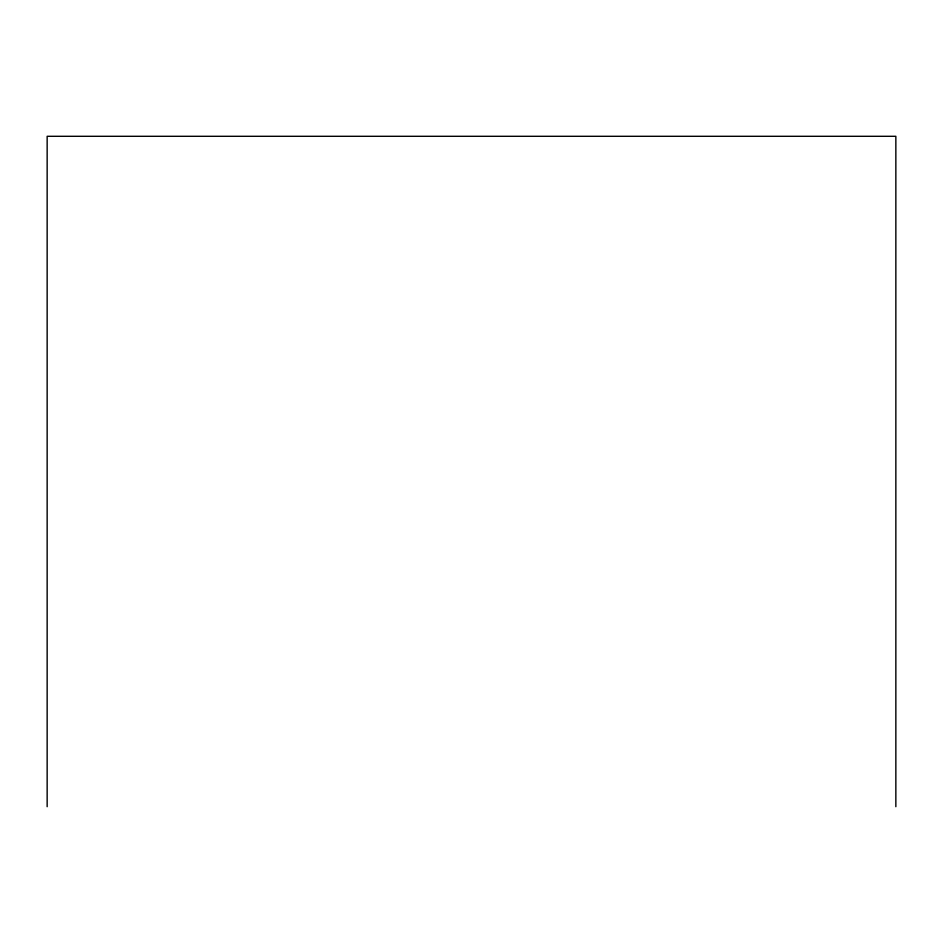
<?xml version="1.0" encoding="UTF-8"?>
<svg xmlns="http://www.w3.org/2000/svg" width="943" height="943" viewBox="0 0 943 943"><rect width="100%" height="100%" fill="white"/><g stroke="black" fill="none" stroke-linecap="round" stroke-linejoin="round"><path stroke-width="1.41" d="M895.85 806.701L895.85 136.299L47.15 136.299L47.15 806.701"/></g></svg>
